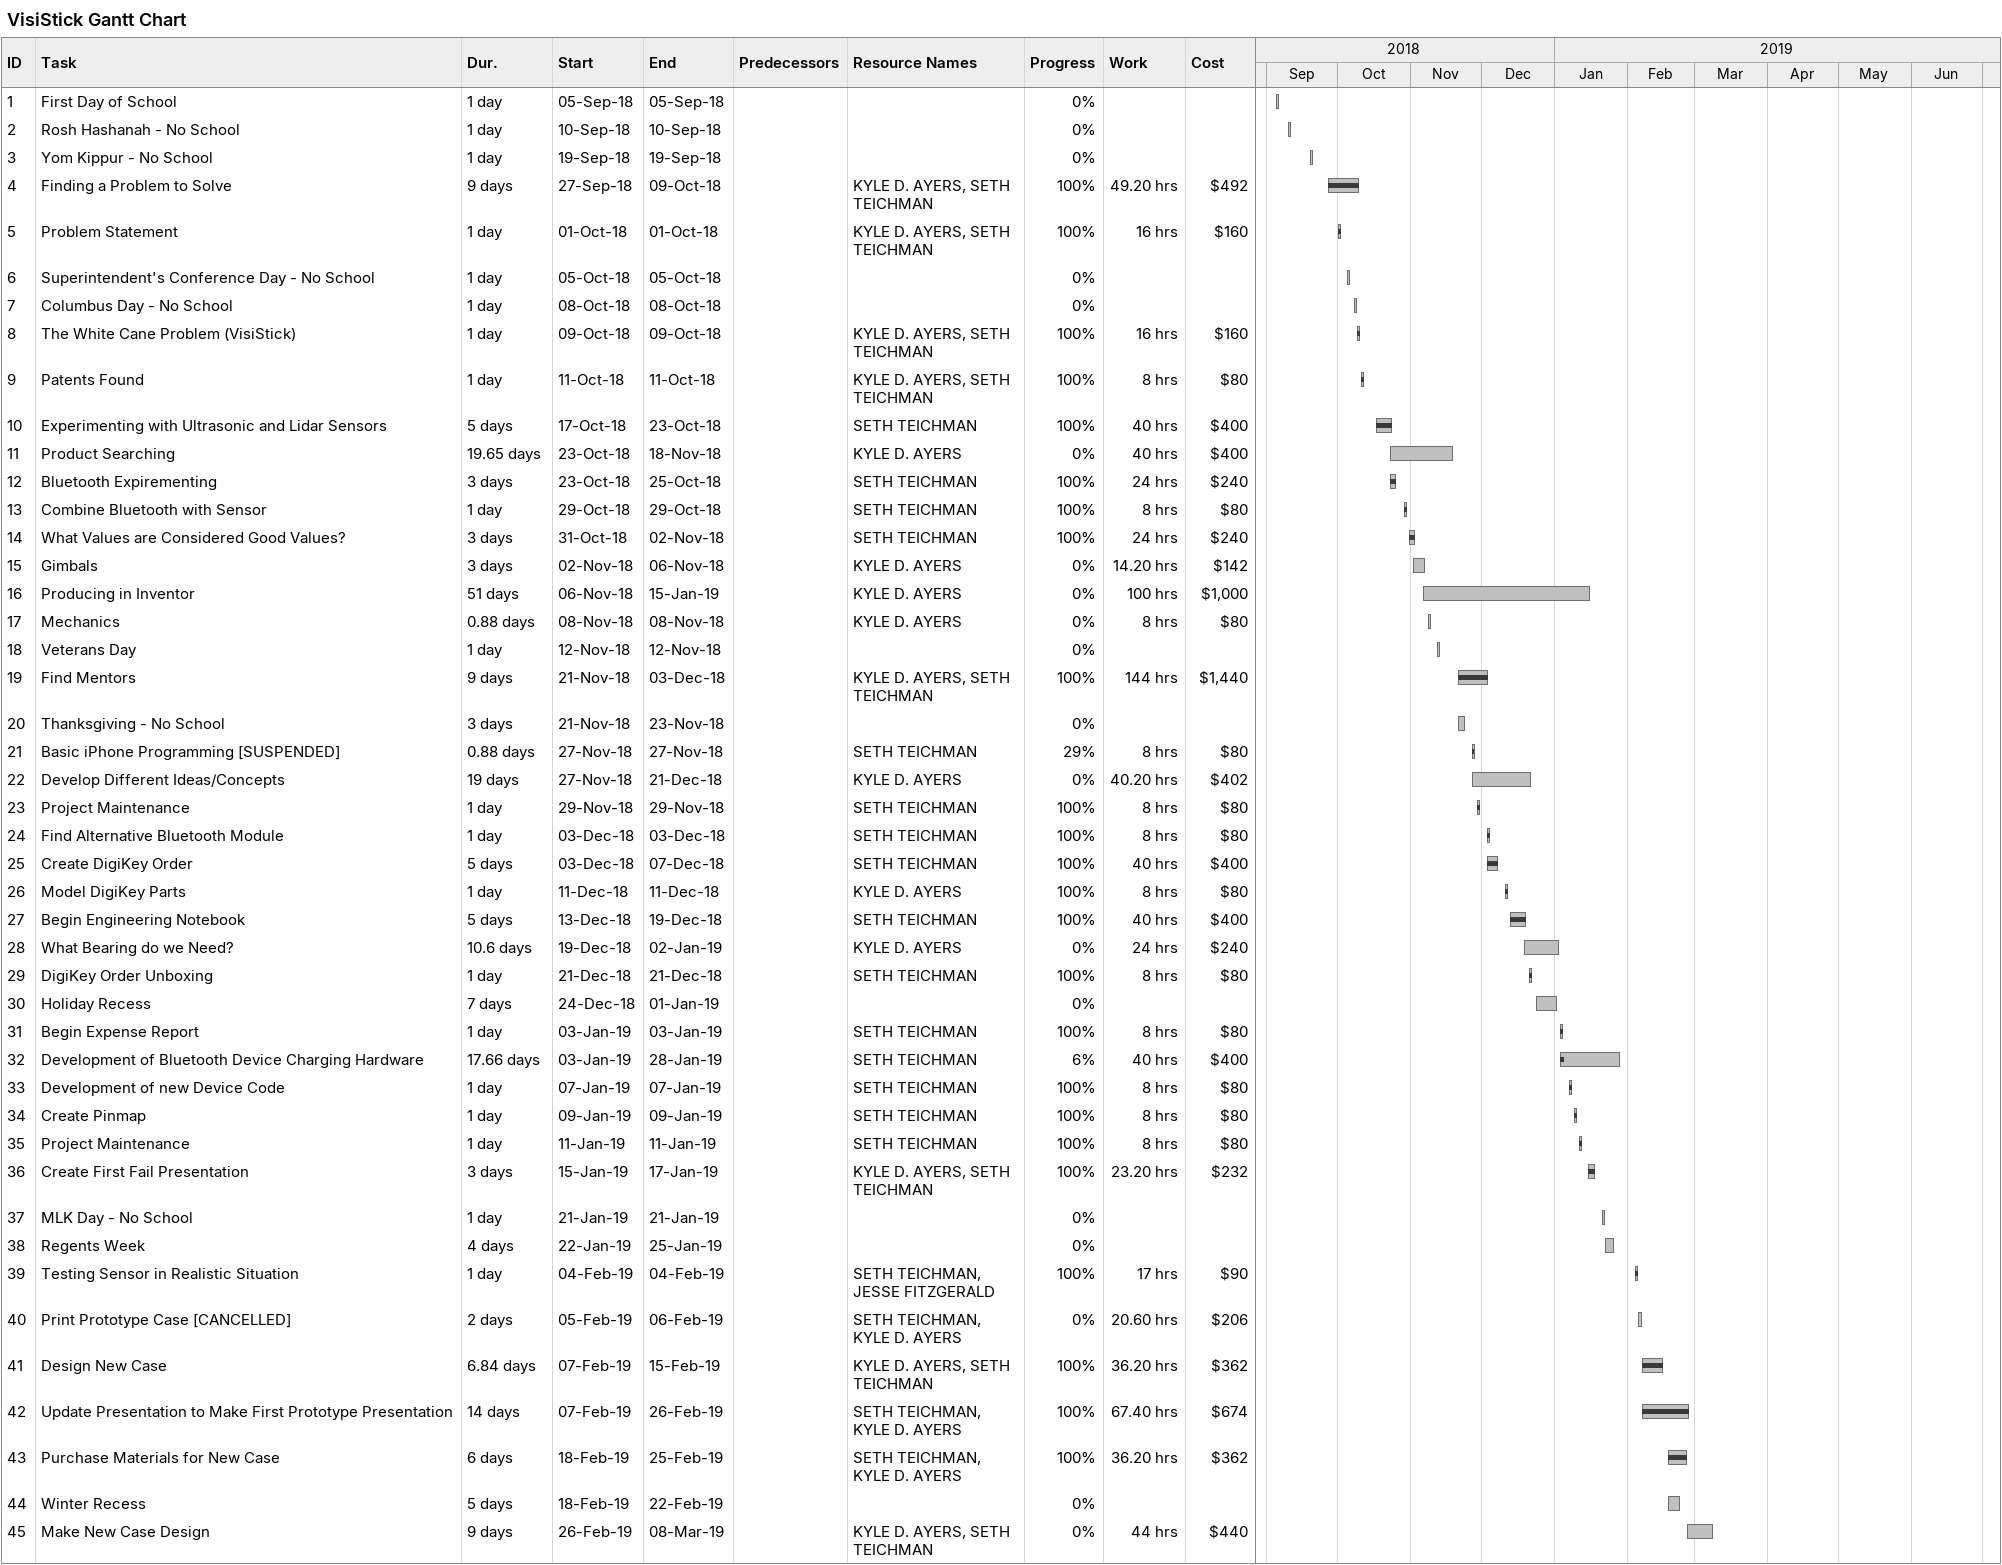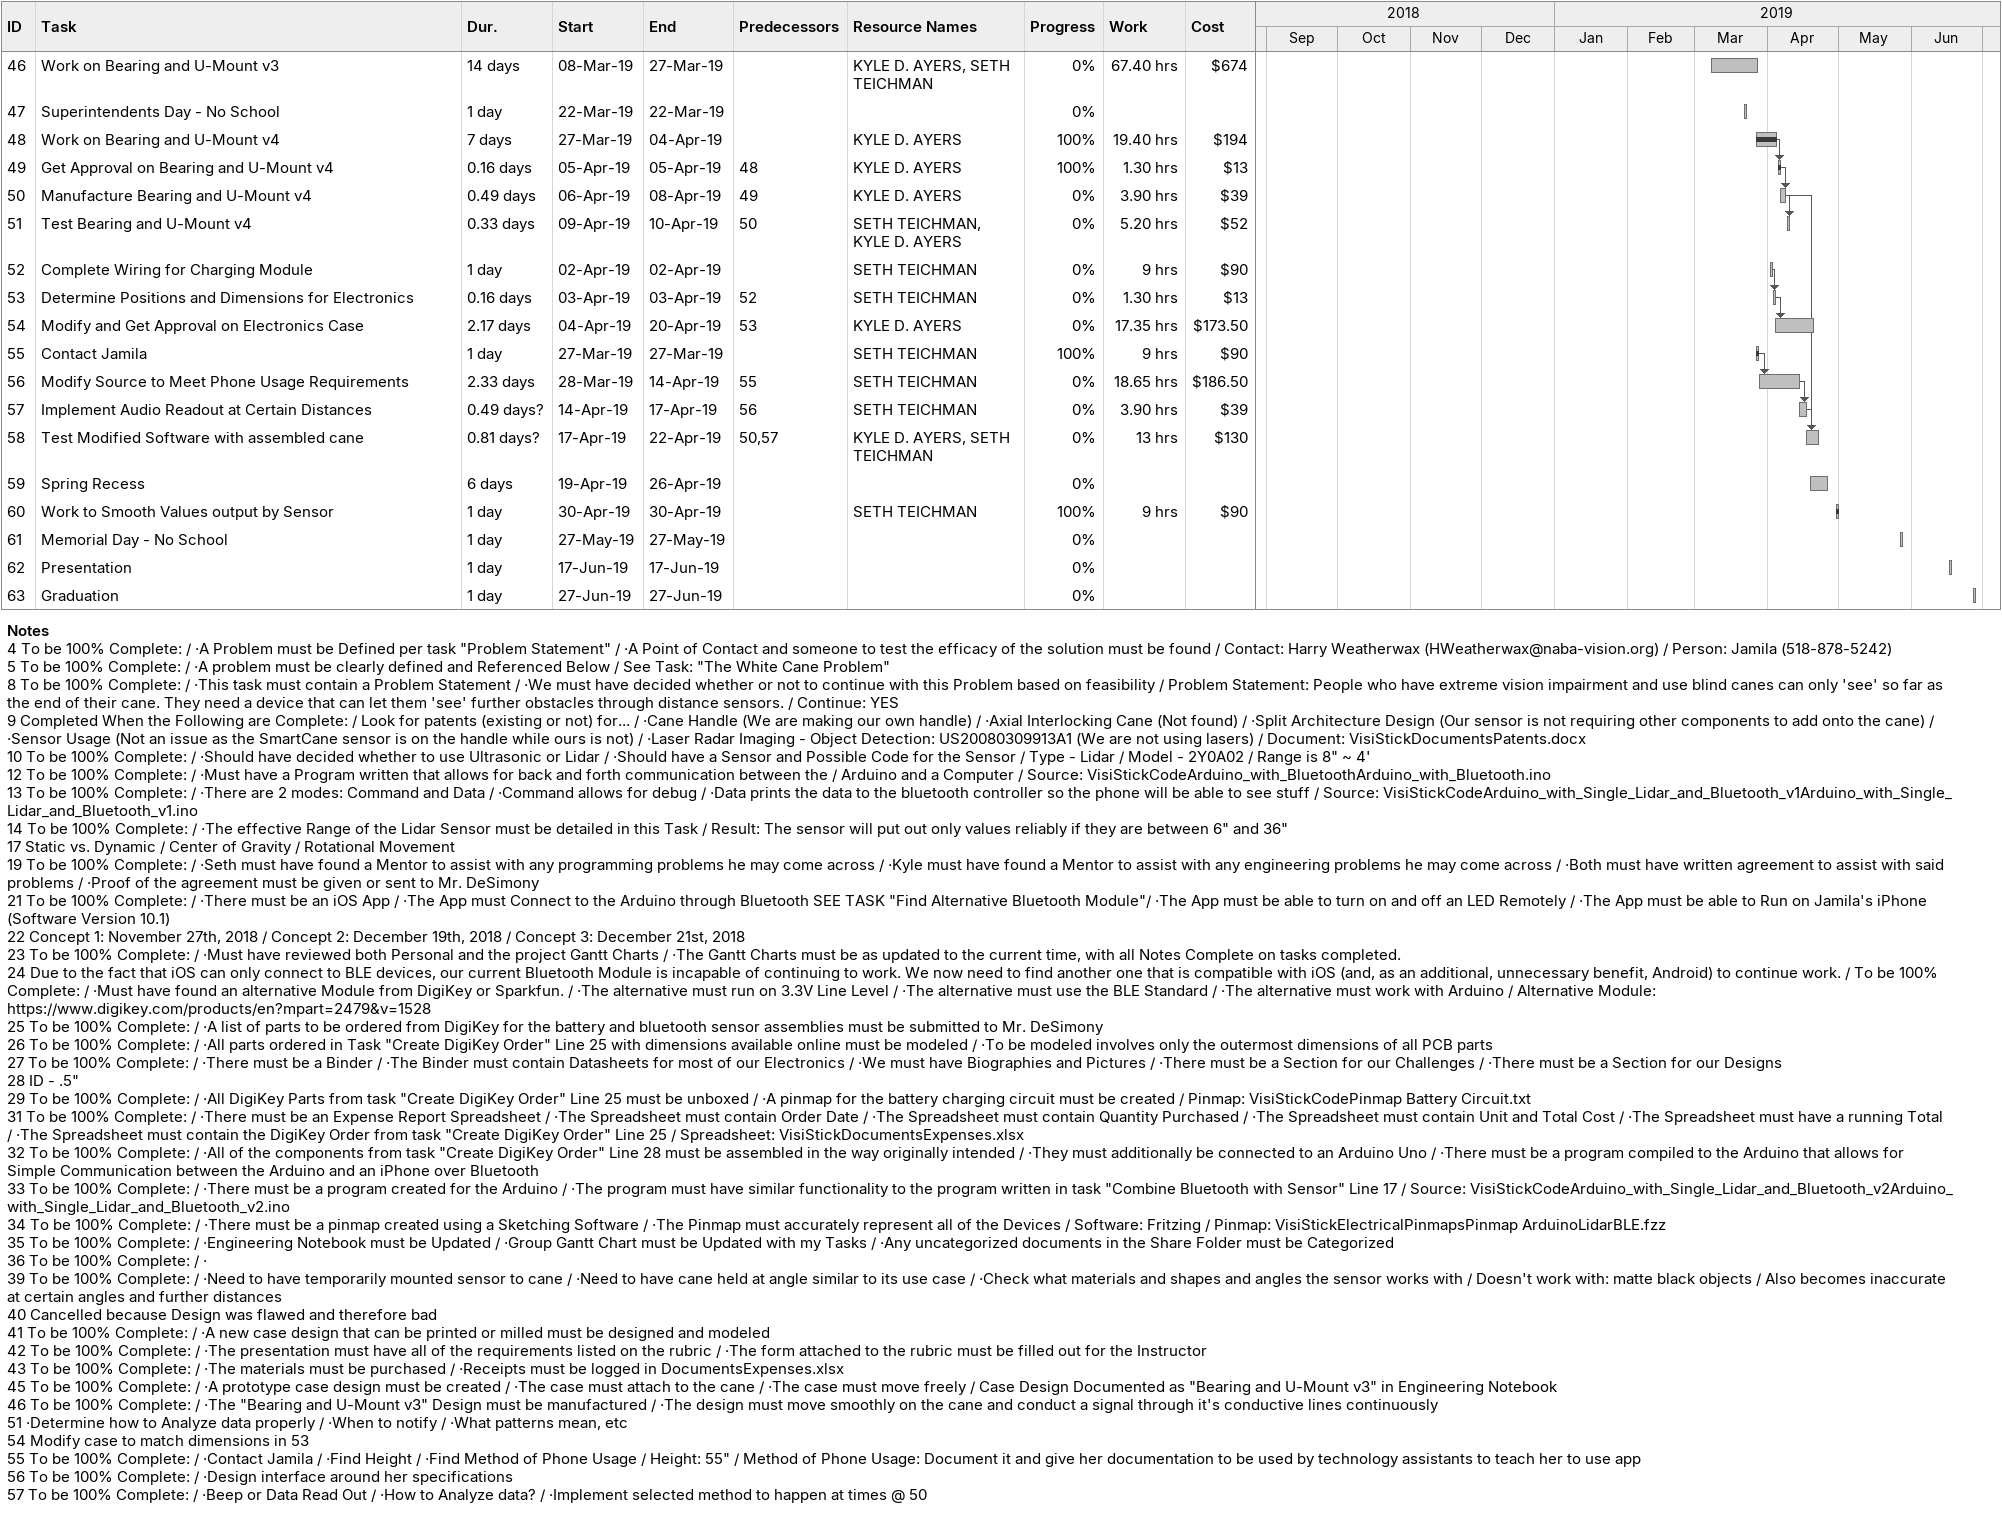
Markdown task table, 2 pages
VisiStick Gantt Chart

| ID | Task | Duration | Start | Finish | Predecessors | Resources | % complete | Work (h) | Cost ($) |
|---|---|---|---|---|---|---|---|---|---|
| 1 | First Day of School | 1d | 2018-09-05 | 2018-09-05 |  |  | 0 |  |  |
| 2 | Rosh Hashanah - No School | 1d | 2018-09-10 | 2018-09-10 |  |  | 0 |  |  |
| 3 | Yom Kippur - No School | 1d | 2018-09-19 | 2018-09-19 |  |  | 0 |  |  |
| 4 | Finding a Problem to Solve | 9d | 2018-09-27 | 2018-10-09 |  | KYLE D. AYERS, SETH TEICHMAN | 100 | 49.20 | 492 |
| 5 | Problem Statement | 1d | 2018-10-01 | 2018-10-01 |  | KYLE D. AYERS, SETH TEICHMAN | 100 | 16 | 160 |
| 6 | Superintendent's Conference Day - No School | 1d | 2018-10-05 | 2018-10-05 |  |  | 0 |  |  |
| 7 | Columbus Day - No School | 1d | 2018-10-08 | 2018-10-08 |  |  | 0 |  |  |
| 8 | The White Cane Problem (VisiStick) | 1d | 2018-10-09 | 2018-10-09 |  | KYLE D. AYERS, SETH TEICHMAN | 100 | 16 | 160 |
| 9 | Patents Found | 1d | 2018-10-11 | 2018-10-11 |  | KYLE D. AYERS, SETH TEICHMAN | 100 | 8 | 80 |
| 10 | Experimenting with Ultrasonic and Lidar Sensors | 5d | 2018-10-17 | 2018-10-23 |  | SETH TEICHMAN | 100 | 40 | 400 |
| 11 | Product Searching | 19.65d | 2018-10-23 | 2018-11-18 |  | KYLE D. AYERS | 0 | 40 | 400 |
| 12 | Bluetooth Expirementing | 3d | 2018-10-23 | 2018-10-25 |  | SETH TEICHMAN | 100 | 24 | 240 |
| 13 | Combine Bluetooth with Sensor | 1d | 2018-10-29 | 2018-10-29 |  | SETH TEICHMAN | 100 | 8 | 80 |
| 14 | What Values are Considered Good Values? | 3d | 2018-10-31 | 2018-11-02 |  | SETH TEICHMAN | 100 | 24 | 240 |
| 15 | Gimbals | 3d | 2018-11-02 | 2018-11-06 |  | KYLE D. AYERS | 0 | 14.20 | 142 |
| 16 | Producing in Inventor | 51d | 2018-11-06 | 2019-01-15 |  | KYLE D. AYERS | 0 | 100 | 1000 |
| 17 | Mechanics | 0.88d | 2018-11-08 | 2018-11-08 |  | KYLE D. AYERS | 0 | 8 | 80 |
| 18 | Veterans Day | 1d | 2018-11-12 | 2018-11-12 |  |  | 0 |  |  |
| 19 | Find Mentors | 9d | 2018-11-21 | 2018-12-03 |  | KYLE D. AYERS, SETH TEICHMAN | 100 | 144 | 1440 |
| 20 | Thanksgiving - No School | 3d | 2018-11-21 | 2018-11-23 |  |  | 0 |  |  |
| 21 | Basic iPhone Programming [SUSPENDED] | 0.88d | 2018-11-27 | 2018-11-27 |  | SETH TEICHMAN | 29 | 8 | 80 |
| 22 | Develop Different Ideas/Concepts | 19d | 2018-11-27 | 2018-12-21 |  | KYLE D. AYERS | 0 | 40.20 | 402 |
| 23 | Project Maintenance | 1d | 2018-11-29 | 2018-11-29 |  | SETH TEICHMAN | 100 | 8 | 80 |
| 24 | Find Alternative Bluetooth Module | 1d | 2018-12-03 | 2018-12-03 |  | SETH TEICHMAN | 100 | 8 | 80 |
| 25 | Create DigiKey Order | 5d | 2018-12-03 | 2018-12-07 |  | SETH TEICHMAN | 100 | 40 | 400 |
| 26 | Model DigiKey Parts | 1d | 2018-12-11 | 2018-12-11 |  | KYLE D. AYERS | 100 | 8 | 80 |
| 27 | Begin Engineering Notebook | 5d | 2018-12-13 | 2018-12-19 |  | SETH TEICHMAN | 100 | 40 | 400 |
| 28 | What Bearing do we Need? | 10.6d | 2018-12-19 | 2019-01-02 |  | KYLE D. AYERS | 0 | 24 | 240 |
| 29 | DigiKey Order Unboxing | 1d | 2018-12-21 | 2018-12-21 |  | SETH TEICHMAN | 100 | 8 | 80 |
| 30 | Holiday Recess | 7d | 2018-12-24 | 2019-01-01 |  |  | 0 |  |  |
| 31 | Begin Expense Report | 1d | 2019-01-03 | 2019-01-03 |  | SETH TEICHMAN | 100 | 8 | 80 |
| 32 | Development of Bluetooth Device Charging Hardware | 17.66d | 2019-01-03 | 2019-01-28 |  | SETH TEICHMAN | 6 | 40 | 400 |
| 33 | Development of new Device Code | 1d | 2019-01-07 | 2019-01-07 |  | SETH TEICHMAN | 100 | 8 | 80 |
| 34 | Create Pinmap | 1d | 2019-01-09 | 2019-01-09 |  | SETH TEICHMAN | 100 | 8 | 80 |
| 35 | Project Maintenance | 1d | 2019-01-11 | 2019-01-11 |  | SETH TEICHMAN | 100 | 8 | 80 |
| 36 | Create First Fail Presentation | 3d | 2019-01-15 | 2019-01-17 |  | KYLE D. AYERS, SETH TEICHMAN | 100 | 23.20 | 232 |
| 37 | MLK Day - No School | 1d | 2019-01-21 | 2019-01-21 |  |  | 0 |  |  |
| 38 | Regents Week | 4d | 2019-01-22 | 2019-01-25 |  |  | 0 |  |  |
| 39 | Testing Sensor in Realistic Situation | 1d | 2019-02-04 | 2019-02-04 |  | SETH TEICHMAN, JESSE FITZGERALD | 100 | 17 | 90 |
| 40 | Print Prototype Case [CANCELLED] | 2d | 2019-02-05 | 2019-02-06 |  | SETH TEICHMAN, KYLE D. AYERS | 0 | 20.60 | 206 |
| 41 | Design New Case | 6.84d | 2019-02-07 | 2019-02-15 |  | KYLE D. AYERS, SETH TEICHMAN | 100 | 36.20 | 362 |
| 42 | Update Presentation to Make First Prototype Presentation | 14d | 2019-02-07 | 2019-02-26 |  | SETH TEICHMAN, KYLE D. AYERS | 100 | 67.40 | 674 |
| 43 | Purchase Materials for New Case | 6d | 2019-02-18 | 2019-02-25 |  | SETH TEICHMAN, KYLE D. AYERS | 100 | 36.20 | 362 |
| 44 | Winter Recess | 5d | 2019-02-18 | 2019-02-22 |  |  | 0 |  |  |
| 45 | Make New Case Design | 9d | 2019-02-26 | 2019-03-08 |  | KYLE D. AYERS, SETH TEICHMAN | 0 | 44 | 440 |
| 46 | Work on Bearing and U-Mount v3 | 14d | 2019-03-08 | 2019-03-27 |  | KYLE D. AYERS, SETH TEICHMAN | 0 | 67.40 | 674 |
| 47 | Superintendents Day - No School | 1d | 2019-03-22 | 2019-03-22 |  |  | 0 |  |  |
| 48 | Work on Bearing and U-Mount v4 | 7d | 2019-03-27 | 2019-04-04 |  | KYLE D. AYERS | 100 | 19.40 | 194 |
| 49 | Get Approval on Bearing and U-Mount v4 | 0.16d | 2019-04-05 | 2019-04-05 | 48 | KYLE D. AYERS | 100 | 1.30 | 13 |
| 50 | Manufacture Bearing and U-Mount v4 | 0.49d | 2019-04-06 | 2019-04-08 | 49 | KYLE D. AYERS | 0 | 3.90 | 39 |
| 51 | Test Bearing and U-Mount v4 | 0.33d | 2019-04-09 | 2019-04-10 | 50 | SETH TEICHMAN, KYLE D. AYERS | 0 | 5.20 | 52 |
| 52 | Complete Wiring for Charging Module | 1d | 2019-04-02 | 2019-04-02 |  | SETH TEICHMAN | 0 | 9 | 90 |
| 53 | Determine Positions and Dimensions for Electronics | 0.16d | 2019-04-03 | 2019-04-03 | 52 | SETH TEICHMAN | 0 | 1.30 | 13 |
| 54 | Modify and Get Approval on Electronics Case | 2.17d | 2019-04-04 | 2019-04-20 | 53 | KYLE D. AYERS | 0 | 17.35 | 173.50 |
| 55 | Contact Jamila | 1d | 2019-03-27 | 2019-03-27 |  | SETH TEICHMAN | 100 | 9 | 90 |
| 56 | Modify Source to Meet Phone Usage Requirements | 2.33d | 2019-03-28 | 2019-04-14 | 55 | SETH TEICHMAN | 0 | 18.65 | 186.50 |
| 57 | Implement Audio Readout at Certain Distances | 0.49d? | 2019-04-14 | 2019-04-17 | 56 | SETH TEICHMAN | 0 | 3.90 | 39 |
| 58 | Test Modified Software with assembled cane | 0.81d? | 2019-04-17 | 2019-04-22 | 50, 57 | KYLE D. AYERS, SETH TEICHMAN | 0 | 13 | 130 |
| 59 | Spring Recess | 6d | 2019-04-19 | 2019-04-26 |  |  | 0 |  |  |
| 60 | Work to Smooth Values output by Sensor | 1d | 2019-04-30 | 2019-04-30 |  | SETH TEICHMAN | 100 | 9 | 90 |
| 61 | Memorial Day - No School | 1d | 2019-05-27 | 2019-05-27 |  |  | 0 |  |  |
| 62 | Presentation | 1d | 2019-06-17 | 2019-06-17 |  |  | 0 |  |  |
| 63 | Graduation | 1d | 2019-06-27 | 2019-06-27 |  |  | 0 |  |  |

Notes
- 4: To be 100% Complete: / ·A Problem must be Defined per task "Problem Statement" / ·A Point of Contact and someone to test the efficacy of the solution must be found / Contact: Harry Weatherwax (HWeatherwax@naba-vision.org) / Person: Jamila (518-878-5242)
- 5: To be 100% Complete: / ·A problem must be clearly defined and Referenced Below / See Task: "The White Cane Problem"
- 8: To be 100% Complete: / ·This task must contain a Problem Statement / ·We must have decided whether or not to continue with this Problem based on feasibility / Problem Statement: People who have extreme vision impairment and use blind canes can only 'see' so far as the end of their cane. They need a device that can let them 'see' further obstacles through distance sensors. / Continue: YES
- 9: Completed When the Following are Complete: / Look for patents (existing or not) for... / ·Cane Handle (We are making our own handle) / ·Axial Interlocking Cane (Not found) / ·Split Architecture Design (Our sensor is not requiring other components to add onto the cane) / ·Sensor Usage (Not an issue as the SmartCane sensor is on the handle while ours is not) / ·Laser Radar Imaging - Object Detection: US20080309913A1 (We are not using lasers) / Document: VisiStickDocumentsPatents.docx
- 10: To be 100% Complete: / ·Should have decided whether to use Ultrasonic or Lidar / ·Should have a Sensor and Possible Code for the Sensor / Type - Lidar / Model - 2Y0A02 / Range is 8" ~ 4'
- 12: To be 100% Complete: / ·Must have a Program written that allows for back and forth communication between the / Arduino and a Computer / Source: VisiStickCodeArduino_with_BluetoothArduino_with_Bluetooth.ino
- 13: To be 100% Complete: / ·There are 2 modes: Command and Data / ·Command allows for debug / ·Data prints the data to the bluetooth controller so the phone will be able to see stuff / Source: VisiStickCodeArduino_with_Single_Lidar_and_Bluetooth_v1Arduino_with_Single_Lidar_and_Bluetooth_v1.ino
- 14: To be 100% Complete: / ·The effective Range of the Lidar Sensor must be detailed in this Task / Result: The sensor will put out only values reliably if they are between 6" and 36"
- 17: Static vs. Dynamic / Center of Gravity / Rotational Movement
- 19: To be 100% Complete: / ·Seth must have found a Mentor to assist with any programming problems he may come across / ·Kyle must have found a Mentor to assist with any engineering problems he may come across / ·Both must have written agreement to assist with said problems / ·Proof of the agreement must be given or sent to Mr. DeSimony
- 21: To be 100% Complete: / ·There must be an iOS App / ·The App must Connect to the Arduino through Bluetooth SEE TASK "Find Alternative Bluetooth Module"/ ·The App must be able to turn on and off an LED Remotely / ·The App must be able to Run on Jamila's iPhone (Software Version 10.1)
- 22: Concept 1: November 27th, 2018 / Concept 2: December 19th, 2018 / Concept 3: December 21st, 2018
- 23: To be 100% Complete: / ·Must have reviewed both Personal and the project Gantt Charts / ·The Gantt Charts must be as updated to the current time, with all Notes Complete on tasks completed.
- 24: Due to the fact that iOS can only connect to BLE devices, our current Bluetooth Module is incapable of continuing to work. We now need to find another one that is compatible with iOS (and, as an additional, unnecessary benefit, Android) to continue work. / To be 100% Complete: / ·Must have found an alternative Module from DigiKey or Sparkfun. / ·The alternative must run on 3.3V Line Level / ·The alternative must use the BLE Standard / ·The alternative must work with Arduino / Alternative Module: https://www.digikey.com/products/en?mpart=2479&v=1528
- 25: To be 100% Complete: / ·A list of parts to be ordered from DigiKey for the battery and bluetooth sensor assemblies must be submitted to Mr. DeSimony
- 26: To be 100% Complete: / ·All parts ordered in Task "Create DigiKey Order" Line 25 with dimensions available online must be modeled / ·To be modeled involves only the outermost dimensions of all PCB parts
- 27: To be 100% Complete: / ·There must be a Binder / ·The Binder must contain Datasheets for most of our Electronics / ·We must have Biographies and Pictures / ·There must be a Section for our Challenges / ·There must be a Section for our Designs
- 28: ID - .5"
- 29: To be 100% Complete: / ·All DigiKey Parts from task "Create DigiKey Order" Line 25 must be unboxed / ·A pinmap for the battery charging circuit must be created / Pinmap: VisiStickCodePinmap Battery Circuit.txt
- 31: To be 100% Complete: / ·There must be an Expense Report Spreadsheet / ·The Spreadsheet must contain Order Date / ·The Spreadsheet must contain Quantity Purchased / ·The Spreadsheet must contain Unit and Total Cost / ·The Spreadsheet must have a running Total / ·The Spreadsheet must contain the DigiKey Order from task "Create DigiKey Order" Line 25 / Spreadsheet: VisiStickDocumentsExpenses.xlsx
- 32: To be 100% Complete: / ·All of the components from task "Create DigiKey Order" Line 28 must be assembled in the way originally intended / ·They must additionally be connected to an Arduino Uno / ·There must be a program compiled to the Arduino that allows for Simple Communication between the Arduino and an iPhone over Bluetooth
- 33: To be 100% Complete: / ·There must be a program created for the Arduino / ·The program must have similar functionality to the program written in task "Combine Bluetooth with Sensor" Line 17 / Source: VisiStickCodeArduino_with_Single_Lidar_and_Bluetooth_v2Arduino_with_Single_Lidar_and_Bluetooth_v2.ino
- 34: To be 100% Complete: / ·There must be a pinmap created using a Sketching Software / ·The Pinmap must accurately represent all of the Devices / Software: Fritzing / Pinmap: VisiStickElectricalPinmapsPinmap ArduinoLidarBLE.fzz
- 35: To be 100% Complete: / ·Engineering Notebook must be Updated / ·Group Gantt Chart must be Updated with my Tasks / ·Any uncategorized documents in the Share Folder must be Categorized
- 36: To be 100% Complete: / ·
- 39: To be 100% Complete: / ·Need to have temporarily mounted sensor to cane / ·Need to have cane held at angle similar to its use case / ·Check what materials and shapes and angles the sensor works with / Doesn't work with: matte black objects / Also becomes inaccurate at certain angles and further distances
- 40: Cancelled because Design was flawed and therefore bad
- 41: To be 100% Complete: / ·A new case design that can be printed or milled must be designed and modeled
- 42: To be 100% Complete: / ·The presentation must have all of the requirements listed on the rubric / ·The form attached to the rubric must be filled out for the Instructor
- 43: To be 100% Complete: / ·The materials must be purchased / ·Receipts must be logged in DocumentsExpenses.xlsx
- 45: To be 100% Complete: / ·A prototype case design must be created / ·The case must attach to the cane / ·The case must move freely / Case Design Documented as "Bearing and U-Mount v3" in Engineering Notebook
- 46: To be 100% Complete: / ·The "Bearing and U-Mount v3" Design must be manufactured / ·The design must move smoothly on the cane and conduct a signal through it's conductive lines continuously
- 51: ·Determine how to Analyze data properly / ·When to notify / ·What patterns mean, etc
- 54: Modify case to match dimensions in 53
- 55: To be 100% Complete: / ·Contact Jamila / ·Find Height / ·Find Method of Phone Usage / Height: 55" / Method of Phone Usage: Document it and give her documentation to be used by technology assistants to teach her to use app
- 56: To be 100% Complete: / ·Design interface around her specifications
- 57: To be 100% Complete: / ·Beep or Data Read Out / ·How to Analyze data? / ·Implement selected method to happen at times @ 50
